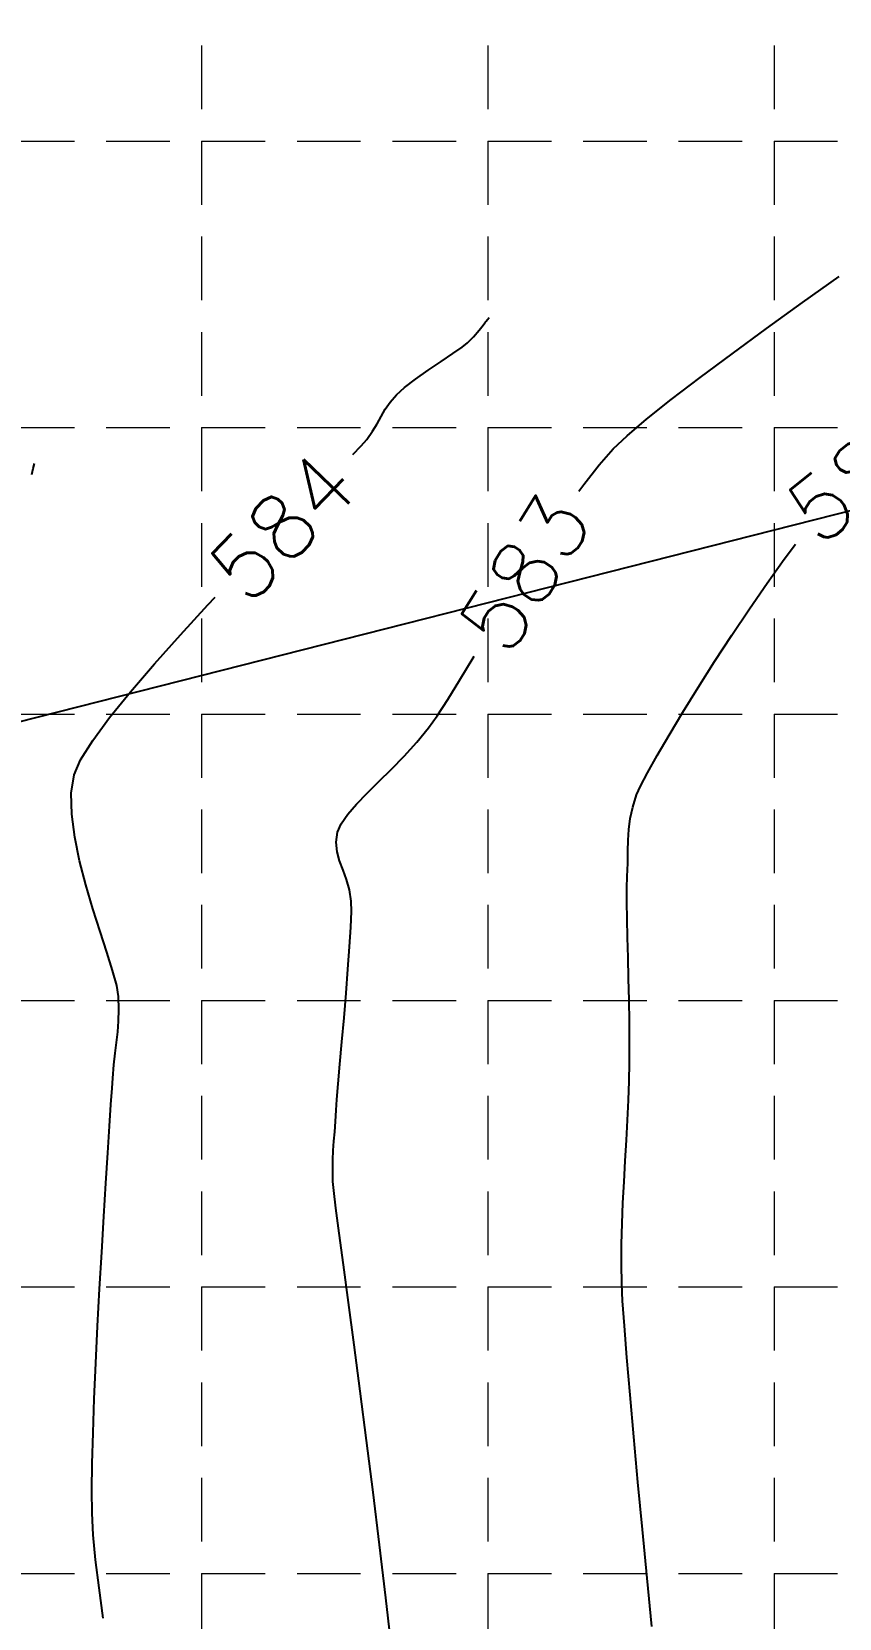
# Model space of a CAD drawing. Header units: inches. Extents: x 2547543 to 2548696, y 7125653 to 7126375.
# Drawn here: x 2548306.9 to 2548357.7, y 7126137.6 to 7126237.3 of the extents above; entities that cross this region are included whole.
import ezdxf

# ---------------------------------------------------------------- set-up
doc = ezdxf.new("R2010")
doc.units = ezdxf.units.IN
doc.header["$MEASUREMENT"] = 0
doc.linetypes.add('HIDDEN', pattern=[0.375, 0.25, -0.125])
for name, color, linetype in [('CONT-MJR', 6, 'Continuous'), ('CONT-MNR', 14, 'Continuous'), ('GRID', 254, 'HIDDEN'), ('V-AREA', 6, 'Continuous')]:
    doc.layers.add(name, color=color, linetype=linetype)
doc.styles.add('L80', font='simplex', dxfattribs={"height": 3.2})

msp = doc.modelspace()

# ---------------------------------------------------------------- linework, layer by layer
at = {"layer": 'CONT-MJR', "color": 35, "elevation": 585}
msp.add_lwpolyline([(2548306.897877775, 7126209.42687678), (2548306.996621498, 7126209.810305959)], dxfattribs=at)
at = {"layer": 'CONT-MJR', "color": 35, "extrusion": (0.9684029267422203, -0.2493908007066466, 0), "elevation": 690576.783170173}
msp.add_lwpolyline([(7536566.7592132, 585.0000000000009), (7536567.069347165, 585.0000000000009)], dxfattribs=at)
at = {"layer": 'CONT-MNR', "color": 35}
for points, elevation in [([(2548355.380233014, 7126220.228810607), (2548357.688980649, 7126221.872684126)], 583), ([(2548334.685712345, 7126218.084715291), (2548335.030019185, 7126218.493154505)], 584), ([(2548335.393522699, 7126218.962891805), (2548335.43911405, 7126219.016240615)], 584), ([(2548335.43911405, 7126219.016240615), (2548335.4847054, 7126219.069589427)], 584), ([(2548335.572819796, 7126219.172696667), (2548335.674319844, 7126219.291467153)], 584), ([(2548333.963467331, 7126217.430303511), (2548334.315520514, 7126217.701465357)], 584), ([(2548331.833645185, 7126215.985557498), (2548332.639383196, 7126216.532025411)], 584), ([(2548332.639383196, 7126216.532025411), (2548333.377039402, 7126217.027048805)], 584), ([(2548331.042971838, 7126215.427969242), (2548331.833645185, 7126215.985557498)], 584), ([(2548347.120395326, 7126214.131635339), (2548348.930188323, 7126215.513597503)], 583), ([(2548329.839405019, 7126214.440728378), (2548330.350509626, 7126214.899584811)], 584), ([(2548328.870772648, 7126213.076830059), (2548329.130712353, 7126213.523663759)], 584), ([(2548329.130712353, 7126213.523663759), (2548329.439963827, 7126213.974042697)], 584), ([(2548328.335316757, 7126212.142752365), (2548328.619266765, 7126212.620780095)], 584), ([(2548328.619266765, 7126212.620780095), (2548328.870772648, 7126213.076830059)], 584), ([(2548344.337822672, 7126211.864125803), (2548345.571457859, 7126212.9033808)], 583), ([(2548342.576313315, 7126210.028794661), (2548343.473936513, 7126211.049162265)], 583), ([(2548354.227591248, 7126204.104171911), (2548354.939535148, 7126205.046960657)], 582), ([(2548317.982164224, 7126201.229844274), (2548318.43672008, 7126201.712916733)], 584), ([(2548316.260571238, 7126199.360084037), (2548317.982164224, 7126201.229844274)], 584), ([(2548333.824524536, 7126196.520446449), (2548334.670027884, 7126197.911716118)], 583), ([(2548334.670027884, 7126197.911716118), (2548334.727741481, 7126198.007411604)], 583), ([(2548347.853608394, 7126194.493749837), (2548348.815422152, 7126196.049147912)], 582), ([(2548309.968637767, 7126191.494445057), (2548310.732995288, 7126192.708755787)], 584), ([(2548330.327970606, 7126191.736504192), (2548331.114947988, 7126192.598599461)], 583), ([(2548331.114947988, 7126192.598599461), (2548331.851902635, 7126193.499336075)], 583), ([(2548345.194443327, 7126189.848269813), (2548345.633859713, 7126190.689777586)], 582), ([(2548327.989353468, 7126189.401635185), (2548328.732928204, 7126190.136065179)], 583), ([(2548326.771322624, 7126188.074138589), (2548327.32473656, 7126188.71367403)], 583), ([(2548344.545346293, 7126187.80984211), (2548344.701025514, 7126188.52074389)], 582), ([(2548326.12708423, 7126186.948172344), (2548326.3613568, 7126187.484985736)], 583), ([(2548344.413968416, 7126186.452319721), (2548344.456630534, 7126187.129484545)], 582), ([(2548326.102200807, 7126185.725811536), (2548326.041308569, 7126186.318126441)], 583), ([(2548344.38316582, 7126184.998162413), (2548344.396450118, 7126185.750996168)], 582), ([(2548344.396450118, 7126185.750996168), (2548344.413968416, 7126186.452319721)], 582), ([(2548344.353205701, 7126184.166466985), (2548344.38316582, 7126184.998162413)], 582), ([(2548326.70489576, 7126183.971499216), (2548326.479993316, 7126184.572873284)], 583), ([(2548344.332809653, 7126183.45017187), (2548344.353205701, 7126184.166466985)], 582), ([(2548326.996718449, 7126182.61706439), (2548326.892470442, 7126183.326354704)], 583), ([(2548327.001902677, 7126181.957857903), (2548326.996718449, 7126182.61706439)], 583), ([(2548344.332019885, 7126182.55343849), (2548344.332809653, 7126183.45017187)], 582), ([(2548344.346371222, 7126181.505983598), (2548344.332019885, 7126182.55343849)], 582), ([(2548311.6243921, 7126179.409671732), (2548311.199220586, 7126180.717900211)], 584), ([(2548344.371398492, 7126180.337523947), (2548344.346371222, 7126181.505983598)], 582), ([(2548326.78756685, 7126178.348401059), (2548326.888735389, 7126179.752844135)], 583), ([(2548344.402636521, 7126179.077776295), (2548344.371398492, 7126180.337523947)], 582), ([(2548344.435620135, 7126177.756457395), (2548344.402636521, 7126179.077776295)], 582), ([(2548344.465884162, 7126176.403284002), (2548344.435620135, 7126177.756457395)], 582), ([(2548312.364086384, 7126175.07880732), (2548312.386192537, 7126175.80841322)], 584), ([(2548326.286128123, 7126172.366969866), (2548326.408819514, 7126173.775512293)], 583), ([(2548326.179534739, 7126171.134107857), (2548326.286128123, 7126172.366969866)], 583), ([(2548311.883002378, 7126169.845944305), (2548311.950441495, 7126170.873079208)], 584), ([(2548311.950441495, 7126170.873079208), (2548311.990315849, 7126171.500387834)], 584), ([(2548344.425391065, 7126170.102228321), (2548344.470743816, 7126171.30140965)], 582), ([(2548311.68474776, 7126166.803706413), (2548311.792827975, 7126168.471860811)], 584), ([(2548325.839794538, 7126166.358012415), (2548325.867094063, 7126166.950902123)], 583), ([(2548325.867094063, 7126166.950902123), (2548325.905944323, 7126167.528485475)], 583), ([(2548325.836964316, 7126165.002811494), (2548325.828324903, 7126165.718940742)], 583), ([(2548344.032608074, 7126162.362761999), (2548344.084980287, 7126163.670860413)], 582), ([(2548326.49842115, 7126159.755835526), (2548326.230767112, 7126161.753951716)], 583), ([(2548311.044791179, 7126155.902589821), (2548311.169958311, 7126158.247933468)], 584), ([(2548344.059275934, 7126157.500189898), (2548344.005755359, 7126158.562647613)], 582), ([(2548327.963435923, 7126148.717654917), (2548327.559587455, 7126151.819300035)], 583), ([(2548310.703127845, 7126147.281944139), (2548310.755033948, 7126149.217240853)], 584), ([(2548310.695311954, 7126144.168346236), (2548310.681610688, 7126145.581353371)], 584), ([(2548345.893471857, 7126137.032804344), (2548345.599712403, 7126140.078020265)], 582)]:
    msp.add_lwpolyline(points, dxfattribs=dict(at, elevation=elevation))
at = {"layer": 'CONT-MNR', "color": 35, "extrusion": (0.5843152471571188, -0.8115267660032632, 0), "elevation": -4294075.552268678}
msp.add_lwpolyline([(6232014.942768745, 583), (6232017.734641043, 583)], dxfattribs=at)
at = {"layer": 'CONT-MNR', "color": 35, "extrusion": (0.7876209092811408, -0.6161601279400909, 0), "elevation": -2383769.74497443}
msp.add_lwpolyline([(7182941.12744527, 584.0000000000009), (7182941.543827375, 584.0000000000009)], dxfattribs=at)
at = {"layer": 'CONT-MNR', "color": 35, "extrusion": (0.7983593482907172, -0.6021813273398814, 0), "elevation": -2256788.609989869}
msp.add_lwpolyline([(7223843.339173173, 584), (7223843.51676995, 584)], dxfattribs=at)
at = {"layer": 'CONT-MNR', "color": 35, "extrusion": (0.7602147949956426, -0.6496718136642018, 0), "elevation": -2692421.329423147}
msp.add_lwpolyline([(7073038.905255365, 584.0000000000009), (7073039.040884456, 584.0000000000009)], dxfattribs=at)
at = {"layer": 'CONT-MNR', "color": 35, "extrusion": (0.5897917998450356, -0.8075553435124764, 0), "elevation": -4251818.137357124}
msp.add_lwpolyline([(6260918.78266126, 583.0000000000009), (6260921.467509836, 583.0000000000009)], dxfattribs=at)
at = {"layer": 'CONT-MNR', "color": 35, "extrusion": (0.7192538256839731, -0.6947473887960781, 0), "elevation": -3118021.934525569}
msp.add_lwpolyline([(6896007.955923127, 584), (6896008.488766914, 584)], dxfattribs=at)
at = {"layer": 'CONT-MNR', "color": 35, "extrusion": (0.5666104022634988, -0.8239858324308714, 0), "elevation": -4427989.669250064}
msp.add_lwpolyline([(6137579.295304302, 584), (6137580.007000921, 584)], dxfattribs=at)
at = {"layer": 'CONT-MNR', "color": 35, "extrusion": (0.5969976185441715, -0.8022430077305678, 0), "elevation": -4195598.324822678}
msp.add_lwpolyline([(6298728.801351495, 583), (6298731.314557295, 583)], dxfattribs=at)
at = {"layer": 'CONT-MNR', "color": 35, "extrusion": (-0.6066199398141938, 0.7949919802235895, 0), "elevation": 4119415.690666945}
msp.add_lwpolyline([(-6348806.245104671, 584.0000000000005), (-6348807.116135109, 584.0000000000005)], dxfattribs=at)
at = {"layer": 'CONT-MNR', "color": 35, "extrusion": (0.7597190116099533, -0.6502515078017089, 0), "elevation": -2697817.058153008}
msp.add_lwpolyline([(7070975.297592719, 584.0000000000009), (7070975.911879941, 584.0000000000009)], dxfattribs=at)
at = {"layer": 'CONT-MNR', "color": 35, "extrusion": (0.6213285318705684, -0.783550161434202, 0), "elevation": -4000385.458245746}
msp.add_lwpolyline([(6424475.984960631, 583.0000000000005), (6424477.961780424, 583.0000000000005)], dxfattribs=at)
at = {"layer": 'CONT-MNR', "color": 35, "extrusion": (0.7448063277799286, -0.667280701128826, 0), "elevation": -2857172.689542722}
msp.add_lwpolyline([(7008097.050019744, 584), (7008097.595007872, 584)], dxfattribs=at)
at = {"layer": 'CONT-MNR', "color": 35, "extrusion": (0.8204814602907726, -0.5716731350335796, 0), "elevation": -1983007.882700562}
msp.add_lwpolyline([(7303735.168814061, 584), (7303735.793772729, 584)], dxfattribs=at)
at = {"layer": 'CONT-MNR', "color": 35, "extrusion": (0.6862099998269735, -0.7274034892255227, 0), "elevation": -3434932.007309062}
msp.add_lwpolyline([(6743751.217499123, 583), (6743752.405129062, 583)], dxfattribs=at)
at = {"layer": 'CONT-MNR', "color": 35, "extrusion": (0.7212916843043243, -0.6926314360130003, 0), "elevation": -3097750.39632416}
msp.add_lwpolyline([(6905127.970606974, 584), (6905128.711504061, 584)], dxfattribs=at)
at = {"layer": 'CONT-MNR', "color": 35, "extrusion": (0.789255512398678, -0.6140649282838909, 0), "elevation": -2364662.224432205}
msp.add_lwpolyline([(7189246.795385028, 583.0000000000005), (7189248.349103549, 583.0000000000005)], dxfattribs=at)
at = {"layer": 'CONT-MNR', "color": 35, "extrusion": (0.8133469128482357, -0.5817789952896586, 0), "elevation": -2073192.806027937}
msp.add_lwpolyline([(7278651.034852821, 583), (7278651.558471844, 583)], dxfattribs=at)
at = {"layer": 'CONT-MNR', "color": 35, "extrusion": (0.8121043952163074, -0.5835121689136874, 0), "elevation": -2088697.144152063}
msp.add_lwpolyline([(7274215.518572776, 582), (7274217.376708631, 582)], dxfattribs=at)
at = {"layer": 'CONT-MNR', "color": 35, "extrusion": (0.8226646353077212, -0.5685269543425484, 0), "elevation": -1954998.248154561}
msp.add_lwpolyline([(7311280.363265164, 582), (7311282.310261761, 582)], dxfattribs=at)
at = {"layer": 'CONT-MNR', "color": 35, "extrusion": (0.8310751413802379, -0.5561601472416176, 0), "elevation": -1845436.964828875}
msp.add_lwpolyline([(7339698.353272843, 582), (7339700.341934775, 582)], dxfattribs=at)
at = {"layer": 'CONT-MNR', "color": 35, "extrusion": (0.7454101057086022, -0.6666061613182782, 0), "elevation": -2850827.707043034}
msp.add_lwpolyline([(7010661.876440378, 584), (7010664.338585156, 584)], dxfattribs=at)
at = {"layer": 'CONT-MNR', "color": 35, "extrusion": (0.8381615152400625, -0.5454221066022924, 0), "elevation": -1750856.979285374}
msp.add_lwpolyline([(7362830.987227002, 582), (7362832.970146789, 582)], dxfattribs=at)
at = {"layer": 'CONT-MNR', "color": 35, "extrusion": (0.8444899737276832, -0.5355713624470758, 0), "elevation": -1664531.50292229}
msp.add_lwpolyline([(7382823.761389274, 582.0000000000009), (7382825.69103197, 582.0000000000009)], dxfattribs=at)
at = {"layer": 'CONT-MNR', "color": 35, "extrusion": (0.7585659452729547, -0.651596275827409, 0), "elevation": -2710339.079919947}
msp.add_lwpolyline([(7066160.766821723, 584.0000000000009), (7066163.07714997, 584.0000000000009)], dxfattribs=at)
at = {"layer": 'CONT-MNR', "color": 35, "extrusion": (0.7769273286212929, -0.6295902842653956, 0), "elevation": -2506729.521911061}
msp.add_lwpolyline([(7140927.335330687, 584), (7140929.422329518, 584)], dxfattribs=at)
at = {"layer": 'CONT-MNR', "color": 35, "extrusion": (0.8494672267160566, -0.5276413845931078, 0), "elevation": -1595350.132265372}
msp.add_lwpolyline([(7398075.338866756, 583.0000000000009), (7398076.782834835, 583.0000000000009)], dxfattribs=at)
at = {"layer": 'CONT-MNR', "color": 35, "extrusion": (0.8387314648842137, -0.5445452504734395, 0), "elevation": -1743168.678578121}
msp.add_lwpolyline([(7364645.66670321, 583.0000000000005), (7364646.883733924, 583.0000000000005)], dxfattribs=at)
at = {"layer": 'CONT-MNR', "color": 35, "extrusion": (0.8038867959374991, -0.5947823293586836, 0), "elevation": -2189980.148571914}
msp.add_lwpolyline([(7244342.41757553, 584.0000000000005), (7244344.211407576, 584.0000000000005)], dxfattribs=at)
at = {"layer": 'CONT-MNR', "color": 35, "extrusion": (0.8160607883641245, -0.5779660800553295, 0), "elevation": -2039104.422449967}
msp.add_lwpolyline([(7288256.456227802, 583), (7288257.40437391, 583)], dxfattribs=at)
at = {"layer": 'CONT-MNR', "color": 35, "extrusion": (0.8567358701917467, -0.5157554156058768, 0), "elevation": -1492112.386899802}
msp.add_lwpolyline([(7419588.966878939, 582), (7419590.647104543, 582)], dxfattribs=at)
at = {"layer": 'CONT-MNR', "color": 35, "extrusion": (0.8637781850443552, -0.5038722527005031, 0), "elevation": -1389484.412104809}
msp.add_lwpolyline([(7439489.955621551, 582), (7439491.43968116, 582)], dxfattribs=at)
at = {"layer": 'CONT-MNR', "color": 35, "extrusion": (0.7143485096222453, -0.6997901162494916, 0), "elevation": -3166442.571893464}
msp.add_lwpolyline([(6873879.672712014, 583), (6873880.822706786, 583)], dxfattribs=at)
at = {"layer": 'CONT-MNR', "color": 35, "extrusion": (0.8727977652853938, -0.4880820227306296, 0), "elevation": -1253975.191823278}
msp.add_lwpolyline([(7463525.000626473, 582.0000000000009), (7463526.240964653, 582.0000000000009)], dxfattribs=at)
at = {"layer": 'CONT-MNR', "color": 35, "extrusion": (0.9176888568150918, -0.397299839010048, 0), "elevation": -492679.0715681002}
msp.add_lwpolyline([(7552068.643848577, 584), (7552069.666270202, 584)], dxfattribs=at)
at = {"layer": 'CONT-MNR', "color": 35, "extrusion": (0.7019760805294911, -0.7122005211767634, 0), "elevation": -3286410.513068706}
msp.add_lwpolyline([(6817336.072544141, 583), (6817337.182185886, 583)], dxfattribs=at)
at = {"layer": 'CONT-MNR', "color": 35, "extrusion": (0.9891268341124912, -0.1470649721674075, 0), "elevation": 1472588.354020523}
msp.add_lwpolyline([(7423472.203770618, 584.0000000000009), (7423473.378989458, 584.0000000000009)], dxfattribs=at)
at = {"layer": 'CONT-MNR', "color": 35, "extrusion": (0.9128743704298649, -0.4082405954976526, 0), "elevation": -582880.9722715719}
msp.add_lwpolyline([(7545653.418962074, 582), (7545654.031016126, 582)], dxfattribs=at)
at = {"layer": 'CONT-MNR', "color": 35, "extrusion": (0.9998149030802984, 0.01923953166097002, 0), "elevation": 2684942.251840754}
msp.add_lwpolyline([(7075840.759928456, 584), (7075842.078850556, 584)], dxfattribs=at)
at = {"layer": 'CONT-MNR', "color": 35, "extrusion": (0.7192036817212888, -0.6947992977821316, 0), "elevation": -3118504.519942172}
msp.add_lwpolyline([(6895757.195261036, 583), (6895758.151820593, 583)], dxfattribs=at)
at = {"layer": 'CONT-MNR', "color": 35, "extrusion": (0.9533065409427453, -0.3020043691667028, 0), "elevation": 277213.60329415}
msp.add_lwpolyline([(7563053.36266878, 582), (7563054.169122352, 582)], dxfattribs=at)
at = {"layer": 'CONT-MNR', "color": 35, "extrusion": (0.9916449766937863, 0.1289970549973137, 0), "elevation": 3446275.505458135}
msp.add_lwpolyline([(6737922.756031714, 584.0000000000005), (6737924.197856775, 584.0000000000005)], dxfattribs=at)
at = {"layer": 'CONT-MNR', "color": 35, "extrusion": (0.8208265823318864, -0.571177487071536, 0), "elevation": -1978583.842216028}
msp.add_lwpolyline([(7304910.765675033, 583.0000000000005), (7304911.483430604, 583.0000000000005)], dxfattribs=at)
at = {"layer": 'CONT-MNR', "color": 35, "extrusion": (0.9916053699642712, -0.129301161085355, 0), "elevation": 1605527.777759655}
msp.add_lwpolyline([(7395869.322054906, 582), (7395870.008172171, 582)], dxfattribs=at)
at = {"layer": 'CONT-MNR', "color": 35, "extrusion": (0.9793188635851835, 0.2023229186874903, 0), "elevation": 3937398.543663712}
msp.add_lwpolyline([(6463226.043639152, 584), (6463227.570968367, 584)], dxfattribs=at)
at = {"layer": 'CONT-MNR', "color": 35, "extrusion": (0.9908595549715695, -0.1348975252610043, 0), "elevation": 1563728.308349386}
msp.add_lwpolyline([(7404812.680353953, 583), (7404813.31621188, 583)], dxfattribs=at)
at = {"layer": 'CONT-MNR', "color": 35, "extrusion": (0.9627146604646808, 0.2705189134355943, 0), "elevation": 4381078.917720314}
msp.add_lwpolyline([(6171112.465958903, 583.0000000000009), (6171113.063185985, 583.0000000000009)], dxfattribs=at)
at = {"layer": 'CONT-MNR', "color": 35, "extrusion": (0.9678015205407623, 0.2517145542851839, 0), "elevation": 4260022.724354824}
msp.add_lwpolyline([(6255284.563185289, 584.0000000000005), (6255286.130210277, 584.0000000000005)], dxfattribs=at)
at = {"layer": 'CONT-MNR', "color": 35, "extrusion": (0.936601046247853, 0.3503976029704359, 0), "elevation": 4883763.24000255}
msp.add_lwpolyline([(5781464.436532682, 583.0000000000009), (5781465.053635329, 583.0000000000009)], dxfattribs=at)
at = {"layer": 'CONT-MNR', "color": 35, "extrusion": (0.9587756735124797, 0.2841640509999306, 0), "elevation": 4468263.137753332}
msp.add_lwpolyline([(6108271.77654564, 584.0000000000005), (6108273.332967216, 584.0000000000005)], dxfattribs=at)
at = {"layer": 'CONT-MNR', "color": 35, "extrusion": (0.9602366922370101, 0.2791872040078584, 0), "elevation": 4436536.184096826}
msp.add_lwpolyline([(6131362.445566519, 583), (6131363.117426401, 583)], dxfattribs=at)
at = {"layer": 'CONT-MNR', "color": 35, "extrusion": (0.9529627517792987, 0.3030874357693283, 0), "elevation": 4588301.493416458}
msp.add_lwpolyline([(6018623.679692735, 584), (6018625.172733512, 584)], dxfattribs=at)
at = {"layer": 'CONT-MNR', "color": 35, "extrusion": (0.9992120899178951, -0.03968878131049532, 0), "elevation": 2263489.672061159}
msp.add_lwpolyline([(7221706.181260332, 583), (7221707.160332538, 583)], dxfattribs=at)
at = {"layer": 'CONT-MNR', "color": 35, "extrusion": (0.9981703208657656, -0.060464953011927, 0), "elevation": 2112780.144289596}
msp.add_lwpolyline([(7267225.596029969, 583), (7267226.824991555, 583)], dxfattribs=at)
at = {"layer": 'CONT-MNR', "color": 35, "extrusion": (0.9541674330856525, 0.2992733025826676, 0), "elevation": 4564191.208077606}
msp.add_lwpolyline([(6036925.475517318, 584.0000000000009), (6036926.679192683, 584.0000000000009)], dxfattribs=at)
at = {"layer": 'CONT-MNR', "color": 35, "extrusion": (0.96467764400285, 0.2634331853831454, 0), "elevation": 4335571.440453982}
msp.add_lwpolyline([(6203153.934062689, 584.0000000000009), (6203154.912265427, 584.0000000000009)], dxfattribs=at)
at = {"layer": 'CONT-MNR', "color": 35, "extrusion": (0.9968925449615962, -0.07877343333886115, 0), "elevation": 1979054.44156272}
msp.add_lwpolyline([(7304773.00371119, 583), (7304774.519913786, 583)], dxfattribs=at)
at = {"layer": 'CONT-MNR', "color": 35, "extrusion": (0.985940384109617, 0.1670974535466688, 0), "elevation": 3703250.034293964}
msp.add_lwpolyline([(6600168.811583088, 584.0000000000009), (6600169.515130609, 584.0000000000009)], dxfattribs=at)
at = {"layer": 'CONT-MNR', "color": 35, "extrusion": (0.9994794895635727, 0.03226065625092589, 0), "elevation": 2776881.071139131}
msp.add_lwpolyline([(7040256.329622192, 584.0000000000009), (7040257.145491312, 584.0000000000009)], dxfattribs=at)
at = {"layer": 'CONT-MNR', "color": 35, "extrusion": (0.9965391022100748, -0.0831253136315186, 0), "elevation": 1947141.48543482}
msp.add_lwpolyline([(7313342.767535881, 583.0000000000009), (7313344.320768417, 583.0000000000009)], dxfattribs=at)
at = {"layer": 'CONT-MNR', "color": 35, "extrusion": (0.9998550422237574, 0.01702628966417775, 0), "elevation": 2669307.407177631}
msp.add_lwpolyline([(7081753.202051602, 582.0000000000009), (7081754.557559223, 582.0000000000009)], dxfattribs=at)
at = {"layer": 'CONT-MNR', "color": 35, "extrusion": (0.9964537109427387, -0.08414274745006199, 0), "elevation": 1939659.361894131}
msp.add_lwpolyline([(7315324.924799013, 584), (7315325.605780409, 584)], dxfattribs=at)
at = {"layer": 'CONT-MNR', "color": 35, "extrusion": (0.9963205096389987, -0.08570555450311351, 0), "elevation": 1928197.191445751}
msp.add_lwpolyline([(7318358.81571728, 583.0000000000009), (7318360.33484765, 583.0000000000009)], dxfattribs=at)
at = {"layer": 'CONT-MNR', "color": 35, "extrusion": (0.9999629518444846, 0.008607841684486178, 0), "elevation": 2609591.064129381}
msp.add_lwpolyline([(7103973.962631632, 582.0000000000009), (7103975.290412936, 582.0000000000009)], dxfattribs=at)
at = {"layer": 'CONT-MNR', "color": 35, "extrusion": (0.9917536064517672, -0.12815921383152, 0), "elevation": 1614013.018136787}
msp.add_lwpolyline([(7393997.509909622, 584), (7393998.196455956, 584)], dxfattribs=at)
at = {"layer": 'CONT-MNR', "color": 35, "extrusion": (0.9929156451086497, -0.1188213856949759, 0), "elevation": 1683517.241090782}
msp.add_lwpolyline([(7378483.384196175, 584.0000000000009), (7378484.051247881, 584.0000000000009)], dxfattribs=at)
at = {"layer": 'CONT-MNR', "color": 35, "extrusion": (0.999993198215609, -0.003688295340371612, 0), "elevation": 2522043.733775869}
msp.add_lwpolyline([(7135523.02624506, 582), (7135524.296690042, 582)], dxfattribs=at)
at = {"layer": 'CONT-MNR', "color": 35, "extrusion": (0.9935984705010084, -0.112969373805721, 0), "elevation": 1726959.736321712}
msp.add_lwpolyline([(7368435.137682617, 584.0000000000005), (7368435.8766558, 584.0000000000005)], dxfattribs=at)
at = {"layer": 'CONT-MNR', "color": 35, "extrusion": (0.9968200613080959, -0.07968541506275834, 0), "elevation": 1972356.580601997}
msp.add_lwpolyline([(7306574.010566331, 584), (7306574.835589397, 584)], dxfattribs=at)
at = {"layer": 'CONT-MNR', "color": 35, "extrusion": (0.9997638254840471, -0.02173230897773973, 0), "elevation": 2392874.46017142}
msp.add_lwpolyline([(7179869.690771863, 582), (7179870.839437919, 582)], dxfattribs=at)
at = {"layer": 'CONT-MNR', "color": 35, "extrusion": (0.9965711605648864, -0.08274008659867049, 0), "elevation": 1949968.361483788}
msp.add_lwpolyline([(7312584.376384548, 583), (7312585.366278225, 583)], dxfattribs=at)
at = {"layer": 'CONT-MNR', "color": 35, "extrusion": (0.9978536017351857, -0.06548426913478997, 0), "elevation": 2076190.166706455}
msp.add_lwpolyline([(7277747.211498942, 584.0000000000009), (7277748.588538109, 584.0000000000009)], dxfattribs=at)
at = {"layer": 'CONT-MNR', "color": 35, "extrusion": (0.997372788232886, -0.07243977700517, 0), "elevation": 2025412.928927063}
msp.add_lwpolyline([(7292047.692572652, 583), (7292048.363790951, 583)], dxfattribs=at)
at = {"layer": 'CONT-MNR', "color": 35, "extrusion": (0.9988228364766779, -0.04850712661747221, 0), "elevation": 2199674.571842199}
msp.add_lwpolyline([(7241393.058324231, 582), (7241394.300430365, 582)], dxfattribs=at)
at = {"layer": 'CONT-MNR', "color": 35, "extrusion": (0.997064674543629, -0.07656392608276742, 0), "elevation": 1995238.37670946}
msp.add_lwpolyline([(7300360.338773053, 583.0000000000009), (7300360.980253476, 583.0000000000009)], dxfattribs=at)
at = {"layer": 'CONT-MNR', "color": 35, "extrusion": (0.9977821088773918, -0.06656472943071871, 0), "elevation": 2068322.596095608}
msp.add_lwpolyline([(7279992.325571643, 583.0000000000009), (7279993.044083171, 583.0000000000009)], dxfattribs=at)
at = {"layer": 'CONT-MNR', "color": 35, "extrusion": (0.9985057332869954, -0.05464705475137355, 0), "elevation": 2155112.319035431}
msp.add_lwpolyline([(7254778.704022989, 582), (7254779.978710402, 582)], dxfattribs=at)
at = {"layer": 'CONT-MNR', "color": 35, "extrusion": (0.9969905550519529, -0.07752311356749751, 0), "elevation": 1988214.16480891}
msp.add_lwpolyline([(7302275.878231457, 583.0000000000009), (7302276.473174512, 583.0000000000009)], dxfattribs=at)
at = {"layer": 'CONT-MNR', "color": 35, "extrusion": (0.9979928275191077, -0.06332705756954789, 0), "elevation": 2091917.608232882}
msp.add_lwpolyline([(7273238.525381224, 584.0000000000009), (7273240.438568938, 584.0000000000009)], dxfattribs=at)
at = {"layer": 'CONT-MNR', "color": 35, "extrusion": (0.9983914902638499, -0.05669596254345594, 0), "elevation": 2140220.328178719}
msp.add_lwpolyline([(7259184.613893281, 582), (7259185.911578121, 582)], dxfattribs=at)
at = {"layer": 'CONT-MNR', "color": 35, "extrusion": (0.9998389854559395, -0.01794444656258586, 0), "elevation": 2420040.410863876}
msp.add_lwpolyline([(7170746.599267042, 583.0000000000005), (7170747.238441629, 583.0000000000005)], dxfattribs=at)
at = {"layer": 'CONT-MNR', "color": 35, "extrusion": (0.9984910118180366, -0.05491538326000869, 0), "elevation": 2153162.647428365}
msp.add_lwpolyline([(7255354.98104278, 582), (7255356.292109552, 582)], dxfattribs=at)
at = {"layer": 'CONT-MNR', "color": 35, "extrusion": (0.9981026277715153, -0.06157227002146618, 0), "elevation": 2104702.318907975}
msp.add_lwpolyline([(7269547.133034131, 584.0000000000009), (7269549.234684901, 584.0000000000009)], dxfattribs=at)
at = {"layer": 'CONT-MNR', "color": 35, "extrusion": (0.9957888360045751, 0.09167657328158252, 0), "elevation": 3190896.807047978}
msp.add_lwpolyline([(6862533.202593271, 583), (6862533.772988387, 583)], dxfattribs=at)
at = {"layer": 'CONT-MNR', "color": 35, "extrusion": (0.9987799555242542, -0.04938218750692371, 0), "elevation": 2193329.441257653}
msp.add_lwpolyline([(7243312.239677179, 582.0000000000009), (7243313.554536724, 582.0000000000009)], dxfattribs=at)
at = {"layer": 'CONT-MNR', "color": 35, "extrusion": (0.9925958106149292, 0.1214642200390373, 0), "elevation": 3395031.606702399}
msp.add_lwpolyline([(6763869.436909698, 583), (6763870.547210066, 583)], dxfattribs=at)
at = {"layer": 'CONT-MNR', "color": 35, "extrusion": (0.9982358521537827, -0.05937325555173283, 0), "elevation": 2120712.351228229}
msp.add_lwpolyline([(7264890.500906005, 584.0000000000009), (7264892.737953491, 584.0000000000009)], dxfattribs=at)
at = {"layer": 'CONT-MNR', "color": 35, "extrusion": (0.9915422852151211, 0.1297840384268257, 0), "elevation": 3451635.265239106}
msp.add_lwpolyline([(6735158.640867916, 583.0000000000009), (6735160.233121942, 583.0000000000009)], dxfattribs=at)
at = {"layer": 'CONT-MNR', "color": 35, "extrusion": (0.9996482083509453, -0.0265228117051161, 0), "elevation": 2358441.683930863}
msp.add_lwpolyline([(7191243.393216899, 582.0000000000005), (7191244.687289692, 582.0000000000005)], dxfattribs=at)
at = {"layer": 'CONT-MNR', "color": 35, "extrusion": (0.9999639576185376, -0.008490198105548595, 0), "elevation": 2487749.630690056}
msp.add_lwpolyline([(7147538.900856827, 582), (7147540.170715365, 582)], dxfattribs=at)
at = {"layer": 'CONT-MNR', "color": 35, "extrusion": (0.9983937215270393, -0.05665665729099196, 0), "elevation": 2140473.56692906}
msp.add_lwpolyline([(7259090.445972037, 584.0000000000009), (7259092.765358787, 584.0000000000009)], dxfattribs=at)
at = {"layer": 'CONT-MNR', "color": 35, "extrusion": (0.9910509341217019, 0.1334842536650007, 0), "elevation": 3476751.473212637}
msp.add_lwpolyline([(6722223.440607201, 583), (6722225.821984787, 583)], dxfattribs=at)
at = {"layer": 'CONT-MNR', "color": 35, "extrusion": (0.9998911172956924, 0.01475647495752202, 0), "elevation": 2653223.515541546}
msp.add_lwpolyline([(7087778.072727907, 582), (7087779.309546646, 582)], dxfattribs=at)
at = {"layer": 'CONT-MNR', "color": 35, "extrusion": (0.9911286468390632, 0.1329060021781096, 0), "elevation": 3472828.799504332}
msp.add_lwpolyline([(6724248.118944781, 583.0000000000009), (6724250.807433377, 583.0000000000009)], dxfattribs=at)
at = {"layer": 'CONT-MNR', "color": 35, "extrusion": (0.9975078514457835, 0.070555554735378, 0), "elevation": 3044783.202870536}
msp.add_lwpolyline([(6928596.660333722, 582.0000000000009), (6928598.228319864, 582.0000000000009)], dxfattribs=at)
at = {"layer": 'CONT-MNR', "color": 35, "extrusion": (0.9987951136263048, -0.04907464718382595, 0), "elevation": 2195527.03284084}
msp.add_lwpolyline([(7242624.834933995, 584), (7242627.159883738, 584)], dxfattribs=at)
at = {"layer": 'CONT-MNR', "color": 35, "extrusion": (0.9967934848761821, 0.08001717633356512, 0), "elevation": 3110387.741904877}
msp.add_lwpolyline([(6899392.504922019, 582.0000000000005), (6899394.504525603, 582.0000000000005)], dxfattribs=at)
at = {"layer": 'CONT-MNR', "color": 35, "extrusion": (0.9913288746910663, 0.1314041940112421, 0), "elevation": 3462636.928206931}
msp.add_lwpolyline([(6729499.134860175, 583), (6729502.072160821, 583)], dxfattribs=at)
at = {"layer": 'CONT-MNR', "color": 35, "extrusion": (0.9963384602881719, 0.08549662303620706, 0), "elevation": 3148275.563301104}
msp.add_lwpolyline([(6882184.054291095, 582.0000000000009), (6882186.412724331, 582.0000000000009)], dxfattribs=at)
at = {"layer": 'CONT-MNR', "color": 35, "extrusion": (0.9990457041129862, -0.04367700875045851, 0), "elevation": 2234630.015765046}
msp.add_lwpolyline([(7230653.471987175, 584), (7230655.720208191, 584)], dxfattribs=at)
at = {"layer": 'CONT-MNR', "color": 35, "extrusion": (0.9993312578744791, -0.03656551702097882, 0), "elevation": 2286035.261786083}
msp.add_lwpolyline([(7214563.961354474, 584), (7214566.079896208, 584)], dxfattribs=at)
at = {"layer": 'CONT-MNR', "color": 35, "extrusion": (0.996025397086166, 0.0890696826049445, 0), "elevation": 3172939.934540321}
msp.add_lwpolyline([(6870845.087235795, 582.0000000000009), (6870847.731642487, 582.0000000000009)], dxfattribs=at)
at = {"layer": 'CONT-MNR', "color": 35, "extrusion": (0.9920236098383876, 0.1260522015801972, 0), "elevation": 3426268.239988113}
msp.add_lwpolyline([(6748082.164909464, 583), (6748085.424993752, 583)], dxfattribs=at)
at = {"layer": 'CONT-MNR', "color": 35, "extrusion": (0.9957974548042104, 0.09158290782376781, 0), "elevation": 3190268.676296319}
msp.add_lwpolyline([(6862813.314749535, 582.0000000000005), (6862816.172245582, 582.0000000000005)], dxfattribs=at)
at = {"layer": 'CONT-MNR', "color": 35, "extrusion": (0.9999199635180218, -0.01265174130774788, 0), "elevation": 2457948.573372112}
msp.add_lwpolyline([(7157815.797246486, 584.0000000000009), (7157817.497973374, 584.0000000000009)], dxfattribs=at)
at = {"layer": 'CONT-MNR', "color": 35, "extrusion": (0.9956243449699326, 0.09344604701747942, 0), "elevation": 3203104.534835328}
msp.add_lwpolyline([(6856828.789586749, 582.0000000000009), (6856831.787274526, 582.0000000000009)], dxfattribs=at)
at = {"layer": 'CONT-MNR', "color": 35, "extrusion": (0.9925120223818137, 0.1221469828835824, 0), "elevation": 3399683.718953676}
msp.add_lwpolyline([(6761511.109259611, 583), (6761514.44336265, 583)], dxfattribs=at)
at = {"layer": 'CONT-MNR', "color": 35, "extrusion": (0.9985031904517909, 0.05469349739772057, 0), "elevation": 2934250.107058636}
msp.add_lwpolyline([(6976100.292789184, 584.0000000000005), (6976101.663330515, 584.0000000000005)], dxfattribs=at)
at = {"layer": 'CONT-MNR', "color": 35, "extrusion": (0.9955292894715071, 0.09445334194382124, 0), "elevation": 3210006.01309646}
msp.add_lwpolyline([(6853585.822209899, 584.0000000000009), (6853587.409649896, 584.0000000000009)], dxfattribs=at)
at = {"layer": 'CONT-MNR', "color": 35, "extrusion": (0.9954885767760197, 0.09488147083838291, 0), "elevation": 3212987.586194043}
msp.add_lwpolyline([(6852200.265469716, 582), (6852203.330444247, 582)], dxfattribs=at)
at = {"layer": 'CONT-MNR', "color": 35, "extrusion": (0.9931024436817889, 0.1172498884999874, 0), "elevation": 3366290.915726555}
msp.add_lwpolyline([(6778194.592028436, 583.0000000000009), (6778197.941950113, 583.0000000000009)], dxfattribs=at)
at = {"layer": 'CONT-MNR', "color": 35, "extrusion": (0.9928664078764421, 0.1192321102326502, 0), "elevation": 3379797.164920324}
msp.add_lwpolyline([(6771463.974178297, 584.0000000000009), (6771465.746092832, 584.0000000000009)], dxfattribs=at)
at = {"layer": 'CONT-MNR', "color": 35, "extrusion": (0.990890050874156, 0.1346733346977513, 0), "elevation": 3484797.11134678}
msp.add_lwpolyline([(6718029.211567961, 584), (6718031.134368693, 584)], dxfattribs=at)
at = {"layer": 'CONT-MNR', "color": 35, "extrusion": (0.9938075844662735, 0.1111147382542523, 0), "elevation": 3324367.914057591}
msp.add_lwpolyline([(6798850.597929595, 583.0000000000009), (6798853.905526365, 583.0000000000009)], dxfattribs=at)
at = {"layer": 'GRID', "color": 252, "linetype": 'HIDDEN', "lineweight": 0, "ltscale": 16}
for p, q in [((2548317.583313591, 7126356.376313465), (2548317.583313591, 7125726.296813901)), ((2548335.583313591, 7126356.376313465), (2548335.583313591, 7125726.296813901)), ((2548353.58331359, 7126356.376313465), (2548353.58331359, 7125726.296813901)), ((2547561.583313602, 7126230.376313467), (2548677.583313586, 7126230.376313467)), ((2547561.583313602, 7126212.376313467), (2548677.583313586, 7126212.376313467)), ((2547561.583313602, 7126194.376313467), (2548677.583313586, 7126194.376313467)), ((2547561.583313602, 7126176.376313468), (2548677.583313586, 7126176.376313468)), ((2547561.583313602, 7126158.376313468), (2548677.583313586, 7126158.376313468)), ((2547561.583313602, 7126140.376313468), (2548677.583313586, 7126140.376313468))]:
    msp.add_line(p, q, dxfattribs=at)
at = {"layer": 'V-AREA', "color": 7}
msp.add_line((2548465.284300001, 7126234.274800001), (2548242.352204377, 7126177.704914558), dxfattribs=at)

# ---------------------------------------------------------------- texts
at = {"layer": 'CONT-MNR', "color": 35, "char_height": 4, "attachment_point": 1, "style": 'L80'}
for s, insert, width, rotation in [('\\Fsimplex.shx;\\W1.0000000000;\\T1.0000000000;\\o\\l582', (2548353.932851299, 7126207.927358665, 582), 15.04761904761904, 38.395601838912064), ('\\Fsimplex.shx;\\W1.0000000000;\\T1.0000000000;\\o\\l584', (2548317.665391277, 7126203.851141898, 584), 15.04761904761905, 45.93541272827615), ('\\Fsimplex.shx;\\W1.0000000000;\\T1.0000000000;\\o\\l583', (2548333.500707105, 7126199.954022948, 583), 15.04761904761904, 57.983662646332036)]:
    msp.add_mtext(s, dxfattribs=dict(at, insert=insert, width=width, rotation=rotation))

doc.saveas('drawing.dxf')
